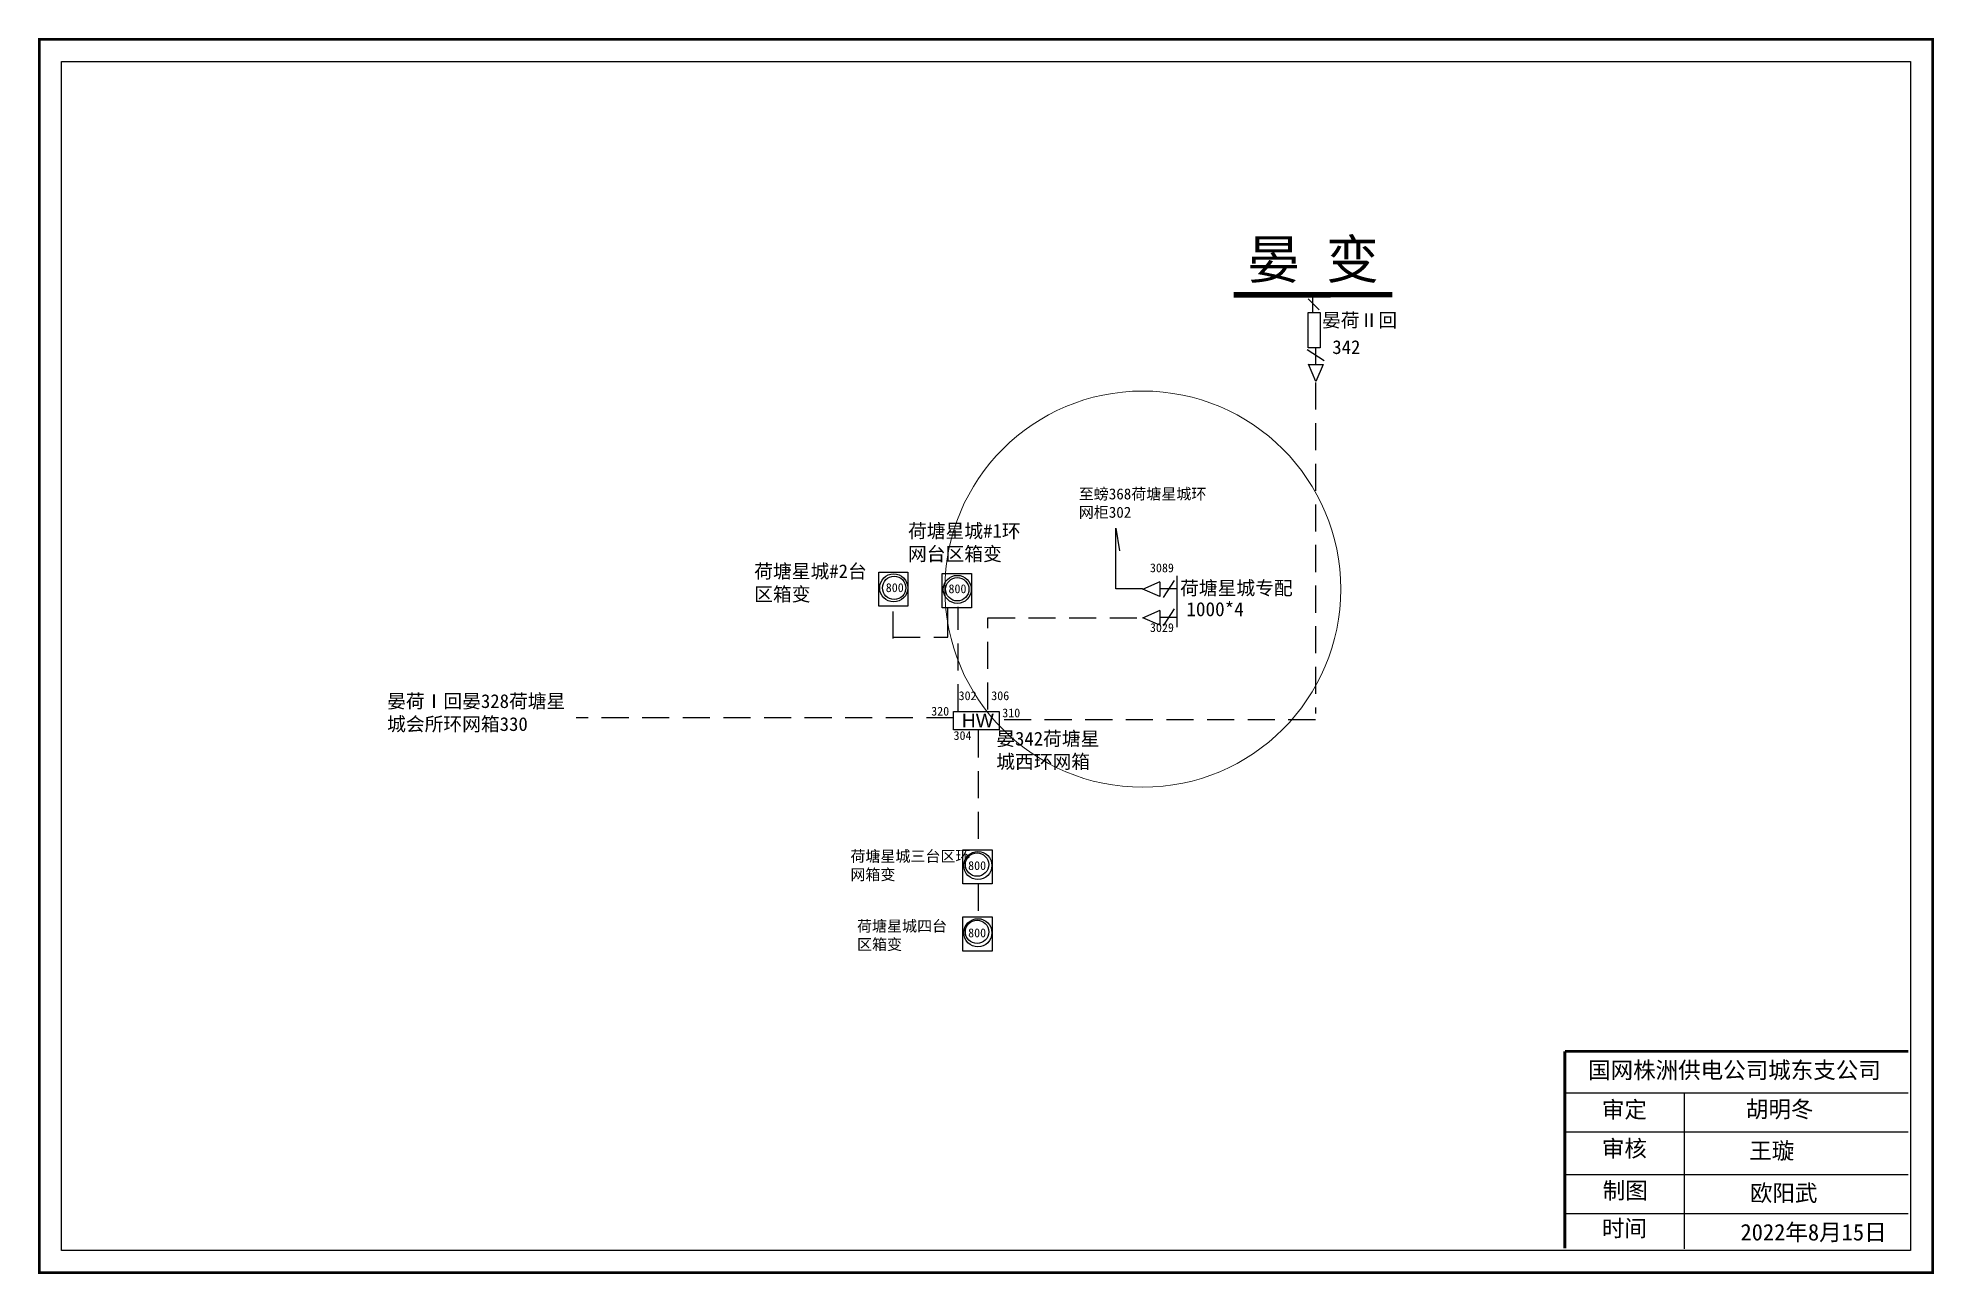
# Model space of a CAD drawing. Extents: x 2 to 347, y 2 to 227.
import ezdxf

# ---------------------------------------------------------------- set-up
doc = ezdxf.new("R2010")
doc.units = 0
doc.header["$LTSCALE"] = 0.774411
doc.linetypes.add('ACAD_ISO02W100', pattern=[15, 12, -3])
doc.linetypes.add('DASHED2', pattern=[9.525, 6.35, -3.175])
doc.layers.get('0').update_dxf_attribs({"linetype": 'CONTINUOUS'})
doc.styles.add('SimSun_txtstyle_2.00_0_0', font='simsun.ttc', dxfattribs={"height": 2})
doc.styles.add('SimSun_txtstyle_2.50_0_0', font='', dxfattribs={"height": 2.5})
doc.styles.get("Standard").update_dxf_attribs({"font": '', "height": 2.5})
doc.styles.add('字体', font='', dxfattribs={"height": 2.5})
doc.styles.add('宋体_txtstyle_2.00_0_0', font='SIMSUN.TTC', dxfattribs={"height": 2})
doc.styles.add('宋体_txtstyle_3.00_0_0', font='SIMSUN.TTC', dxfattribs={"height": 3})
doc.styles.add('宋体_txtstyle_300.00_0_0300', font='SIMSUN.TTC', dxfattribs={"height": 300})
doc.styles.get('SimSun_txtstyle_2.50_0_0').set_extended_font_data('SimSun')
doc.styles.get('Standard').set_extended_font_data('SimSun')
doc.styles.get('字体').set_extended_font_data('楷体_GB2312')

msp = doc.modelspace()

# ---------------------------------------------------------------- linework, layer by layer
at = {"linetype": 'Continuous'}
for p, q in [((234.99, 177.4), (233.01, 179.38)), ((235.87, 168.17), (232.79, 170.15)), ((234.38, 164.4), (233.02, 167.53)), ((233.1, 167.49), (235.71, 167.49)), ((235.71, 167.49), (234.38, 164.4)), ((198.04, 126.75), (198.04, 137.76)), ((198.04, 137.76), (198.74, 133.61)), ((202.94, 126.68), (206.07, 128.05)), ((206.03, 127.96), (206.03, 125.35)), ((206.71, 125.19), (208.69, 128.27)), ((209.11, 129.07), (209.11, 119.79)), ((202.9, 126.75), (198.04, 126.75)), ((206.03, 125.35), (202.94, 126.68)), ((167.54, 117.96), (167.54, 123.3)), ((202.94, 121.5), (206.07, 122.86)), ((206.03, 120.17), (202.94, 121.5)), ((206.03, 122.78), (206.03, 120.17)), ((206.71, 120.01), (208.69, 123.09)), ((279.65, 35.24), (342.01, 35.24)), ((301.29, 35.23), (301.29, 6.9)), ((279.65, 28.13), (342.01, 28.13)), ((279.65, 20.38), (342.01, 20.38)), ((279.65, 13.28), (342.01, 13.28))]:
    msp.add_line(p, q, dxfattribs=at)
at = {"linetype": 'ACAD_ISO02W100'}
msp.add_line((233.85, 176.91), (233.85, 180), dxfattribs=at)
for p, q in [((234.33, 170.47), (234.33, 167.6)), ((209, 126.73), (206.14, 126.73)), ((209, 121.55), (206.14, 121.55))]:
    msp.add_line(p, q)
at = {"linetype": 'DASHED2'}
for p, q in [((234.33, 164.21), (234.33, 104.11)), ((157.59, 117.72), (157.59, 123.29)), ((169.4, 104.54), (169.4, 123.45)), ((174.82, 104.83), (174.82, 121.48)), ((174.82, 121.48), (202.98, 121.48)), ((157.59, 117.96), (167.54, 117.96)), ((168.56, 103.29), (100.03, 103.29)), ((173.04, 101.01), (173.04, 79.6)), ((234.29, 102.97), (177.17, 102.97)), ((173.04, 73.21), (173.04, 67.39))]:
    msp.add_line(p, q, dxfattribs=at)
at = {"linetype": 'Continuous', "const_width": 0.5}
msp.add_lwpolyline([(2.47, 226.53), (346.45, 226.53), (346.45, 2.56), (2.47, 2.56)], close=True, dxfattribs=at)
at = {"linetype": 'Continuous'}
for points in [[(6.52, 222.48), (342.4, 222.48), (342.4, 6.61), (6.52, 6.61)], [(154.97, 129.78), (160.27, 129.78), (160.27, 123.57), (154.97, 123.57)], [(166.52, 129.5), (171.82, 129.5), (171.82, 123.3), (166.52, 123.3)], [(168.53, 104.47), (176.82, 104.47), (176.82, 101.12), (168.53, 101.12)], [(170.25, 79.37), (175.56, 79.37), (175.56, 73.16), (170.25, 73.16)], [(170.25, 67.15), (175.56, 67.15), (175.56, 60.95), (170.25, 60.95)]]:
    msp.add_lwpolyline(points, close=True, dxfattribs=at)
for points, const_width in [([(248.3, 180.15), (219.47, 180.13)], 1), ([(279.61, 42.74), (279.61, 7.01)], 0.5), ([(279.65, 42.74), (342.01, 42.74)], 0.5)]:
    msp.add_lwpolyline(points, dxfattribs=dict(at, const_width=const_width))
at = {"linetype": 'ACAD_ISO02W100'}
msp.add_lwpolyline([(235.18, 170.51), (232.97, 170.51), (232.97, 176.91), (235.18, 176.91)], close=True, dxfattribs=at)
at = {"color": 12, "linetype": 'Continuous', "lineweight": 0, "ltscale": 3.172856, "true_color": 0xc00000}
msp.add_circle((202.94, 126.68), 35.97, dxfattribs=at)
at = {"linetype": 'Continuous'}
for centre, radius in [((157.69, 126.91), 2.55), ((157.77, 126.91), 2.12), ((169.24, 126.64), 2.55), ((169.24, 126.66), 2.12), ((172.98, 76.5), 2.55), ((172.83, 76.66), 2.12), ((172.98, 64.29), 2.55), ((172.83, 64.45), 2.12)]:
    msp.add_circle(centre, radius, dxfattribs=at)

# ---------------------------------------------------------------- texts
at = {"linetype": 'Continuous', "attachment_point": 1}
for s, insert, char_height, width, style in [('晏 变', (221.94, 190.08), 7, 27.4955, '字体'), ('国网株洲供电公司城东支公司', (283.83, 40.84), 3, 82.0179, '宋体_txtstyle_3.00_0_0'), ('审定', (286.34, 33.68), 3, 23.4615, '字体'), ('胡明冬', (312.5, 33.75), 3, 23.4615, '宋体_txtstyle_3.00_0_0'), ('审核', (286.34, 26.61), 3, 23.4615, '字体'), ('制图', (286.5, 18.99), 3, 23.4615, '字体'), ('欧阳武', (313.23, 18.53), 3, 23.4615, '宋体_txtstyle_3.00_0_0'), ('时间', (286.34, 12.11), 3, 23.4615, '字体')]:
    msp.add_mtext(s, dxfattribs=dict(at, insert=insert, char_height=char_height, width=width, style=style))
at = {"color": 0, "linetype": 'Continuous', "char_height": 2.5, "attachment_point": 1}
for s, insert, width in [('晏荷Ⅱ回', (235.5, 176.78), 18.0993), ('342', (237.37, 171.88), 5.6554)]:
    msp.add_mtext(s, dxfattribs=dict(at, insert=insert, width=width))
at = {"color": 2, "true_color": 0xffff00, "insert": (191.31, 144.98), "char_height": 2, "width": 24.8291, "attachment_point": 1, "style": 'SimSun_txtstyle_2.00_0_0'}
msp.add_mtext('至螃368荷塘星城环网柜302', dxfattribs=at)
at = {"char_height": 2.5, "width": 22.5952, "attachment_point": 1}
for s, insert in [('荷塘星城#1环网台区箱变', (160.29, 138.51)), ('荷塘星城#2台区箱变', (132.35, 131.18)), ('荷塘星城专配', (209.72, 128.13))]:
    msp.add_mtext(s, dxfattribs=dict(at, insert=insert))
at = {"color": 0, "attachment_point": 1}
for s, insert, char_height, width in [('{\\fSimSun|b0|i0|c134|p32;\\H0.64x;3089}', (204.24, 131.35), 2.5, 4.8377), ('{\\fSimSun|b0|i0|c134|p32;\\H0.64x;800}', (156.25, 127.75), 2.5, 4.8377), ('{\\fSimSun|b0|i0|c134|p32;\\H0.64x;800}', (167.64, 127.55), 2.5, 4.8377), ('{\\fSimSun|b0|i0|c134|p32;\\H0.64x;1000*4}', (210.85, 124.33), 4, 6.2959), ('{\\fSimSun|b0|i0|c134|p32;\\H0.64x;3029}', (204.24, 120.5), 2.5, 4.8377), ('{\\fSimSun|b0|i0|c134|p32;\\H0.64x;302}', (169.48, 108.13), 2.5, 4.8377), ('{\\fSimSun|b0|i0|c134|p32;\\H0.64x;306}', (175.41, 108.13), 2.5, 4.8377), ('{\\fSimSun|b0|i0|c134|p32;\\H0.64x;320}', (164.5, 105.32), 2.5, 4.8377), ('{\\fArial|b0|i0|c0|p32;HW}', (170.07, 104.09), 2.5, 4.8377), ('{\\fSimSun|b0|i0|c134|p32;\\H0.64x;310}', (177.41, 105.01), 2.5, 4.8377), ('{\\fSimSun|b0|i0|c134|p32;\\H0.64x;304}', (168.56, 100.9), 2.5, 4.8377), ('{\\fSimSun|b0|i0|c134|p32;\\H0.64x;800}', (171.21, 77.28), 2.5, 4.8377), ('{\\fSimSun|b0|i0|c134|p32;\\H0.64x;800}', (171.21, 65.07), 2.5, 4.8377)]:
    msp.add_mtext(s, dxfattribs=dict(at, insert=insert, char_height=char_height, width=width))
at = {"color": 1, "true_color": 0xff0000, "insert": (65.65, 107.6), "char_height": 2.5, "width": 32.3427, "attachment_point": 1, "style": 'SimSun_txtstyle_2.50_0_0'}
msp.add_mtext('晏荷Ⅰ回晏328荷塘星城会所环网箱330', dxfattribs=at)
at = {"attachment_point": 1}
for s, insert, char_height, width, style in [('晏342荷塘星城西环网箱', (176.32, 100.78), 2.5, 19.8627, 'SimSun_txtstyle_2.50_0_0'), ('荷塘星城三台区环网箱变', (149.82, 79.19), 2, 22.5952, '宋体_txtstyle_2.00_0_0'), ('荷塘星城四台区箱变', (151.02, 66.51), 2, 18.8208, '宋体_txtstyle_2.00_0_0')]:
    msp.add_mtext(s, dxfattribs=dict(at, insert=insert, char_height=char_height, width=width, style=style))
at = {"color": 7, "linetype": 'Continuous', "lineweight": 0, "ltscale": 2.116974, "insert": (313.12, 26.21), "char_height": 3, "attachment_point": 1, "style": '宋体_txtstyle_300.00_0_0300'}
msp.add_mtext('王璇', dxfattribs=at)
at = {"color": 7, "linetype": 'Continuous', "lineweight": 0, "ltscale": 0.604988, "insert": (311.52, 11.41), "char_height": 3, "attachment_point": 1, "style": '宋体_txtstyle_300.00_0_0300'}
msp.add_mtext('2022年8月15日', dxfattribs=at)

doc.saveas('drawing.dxf')
